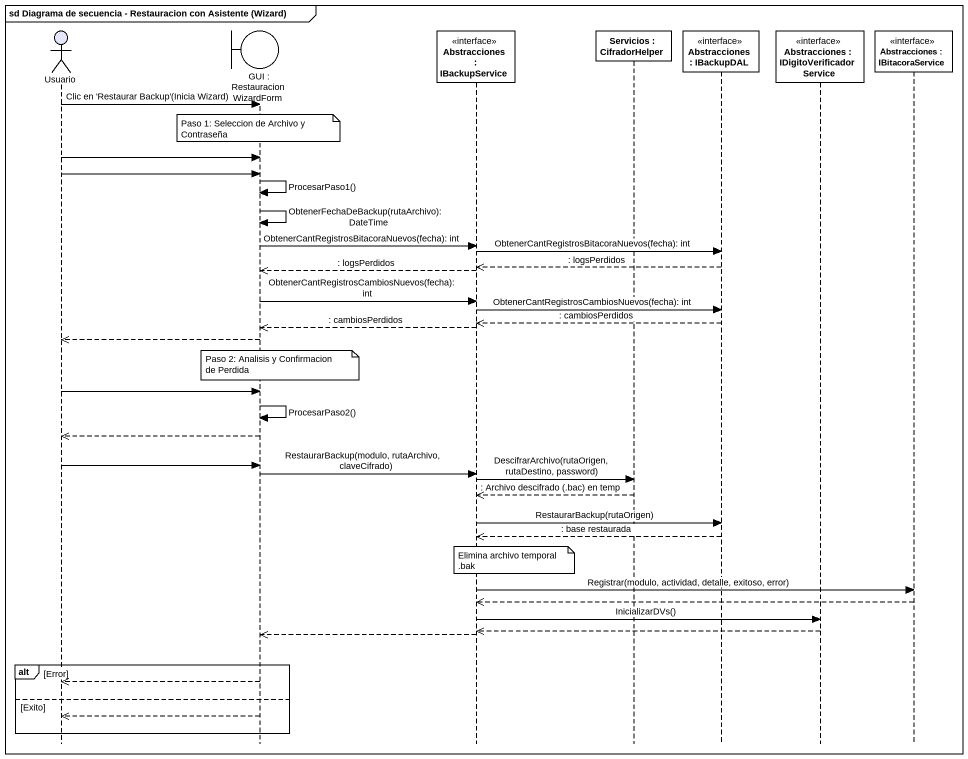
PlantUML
@startuml
mainframe sd Diagrama de secuencia - Restauracion con Asistente (Wizard)
hide footbox
actor Usuario #E6E6FA
boundary "GUI : RestauracionWizardForm" as GUI
participant "Abstracciones : IBackupService" as Abstracciones <<interface>>
participant "Servicios : CifradorHelper" as Servicios
participant "Abstracciones : IBackupDAL" as Abstracciones_2 <<interface>>
participant "Abstracciones : IDigitoVerificadorService" as Abstracciones_3 <<interface>>
participant "Abstracciones : IBitacoraService" as Abstracciones_4 <<interface>>

Usuario -> GUI : Clic en 'Restaurar Backup'(Inicia Wizard)
note over GUI : Paso 1: Seleccion de Archivo y Contraseña
Usuario -> GUI
Usuario -> GUI
GUI -> GUI : ProcesarPaso1()
GUI -> GUI : ObtenerFechaDeBackup(rutaArchivo): DateTime
GUI -> Abstracciones : ObtenerCantRegistrosBitacoraNuevos(fecha): int
Abstracciones -> Abstracciones_2 : ObtenerCantRegistrosBitacoraNuevos(fecha): int
Abstracciones_2 -->> Abstracciones : : logsPerdidos
Abstracciones -->> GUI : : logsPerdidos
GUI -> Abstracciones : ObtenerCantRegistrosCambiosNuevos(fecha): int
Abstracciones -> Abstracciones_2 : ObtenerCantRegistrosCambiosNuevos(fecha): int
Abstracciones_2 -->> Abstracciones : : cambiosPerdidos
Abstracciones -->> GUI : : cambiosPerdidos
GUI -->> Usuario
note over GUI : Paso 2: Analisis y Confirmacion de Perdida
Usuario -> GUI
GUI -> GUI : ProcesarPaso2()
GUI -->> Usuario
Usuario -> GUI
GUI -> Abstracciones : RestaurarBackup(modulo, rutaArchivo, claveCifrado)
Abstracciones -> Servicios : DescifrarArchivo(rutaOrigen, rutaDestino, password)
Servicios -->> Abstracciones : : Archivo descifrado (.bac) en temp
Abstracciones -> Abstracciones_2 : RestaurarBackup(rutaOrigen)
Abstracciones_2 -->> Abstracciones : : base restaurada
note over Abstracciones : Elimina archivo temporal .bak
Abstracciones -> Abstracciones_4 : Registrar(modulo, actividad, detalle, exitoso, error)
Abstracciones_4 -->> Abstracciones
Abstracciones -> Abstracciones_3 : InicializarDVs()
Abstracciones_3 -->> Abstracciones
Abstracciones -->> GUI
alt Error
  GUI -->> Usuario
else Exito
  GUI -->> Usuario
end
@enduml
